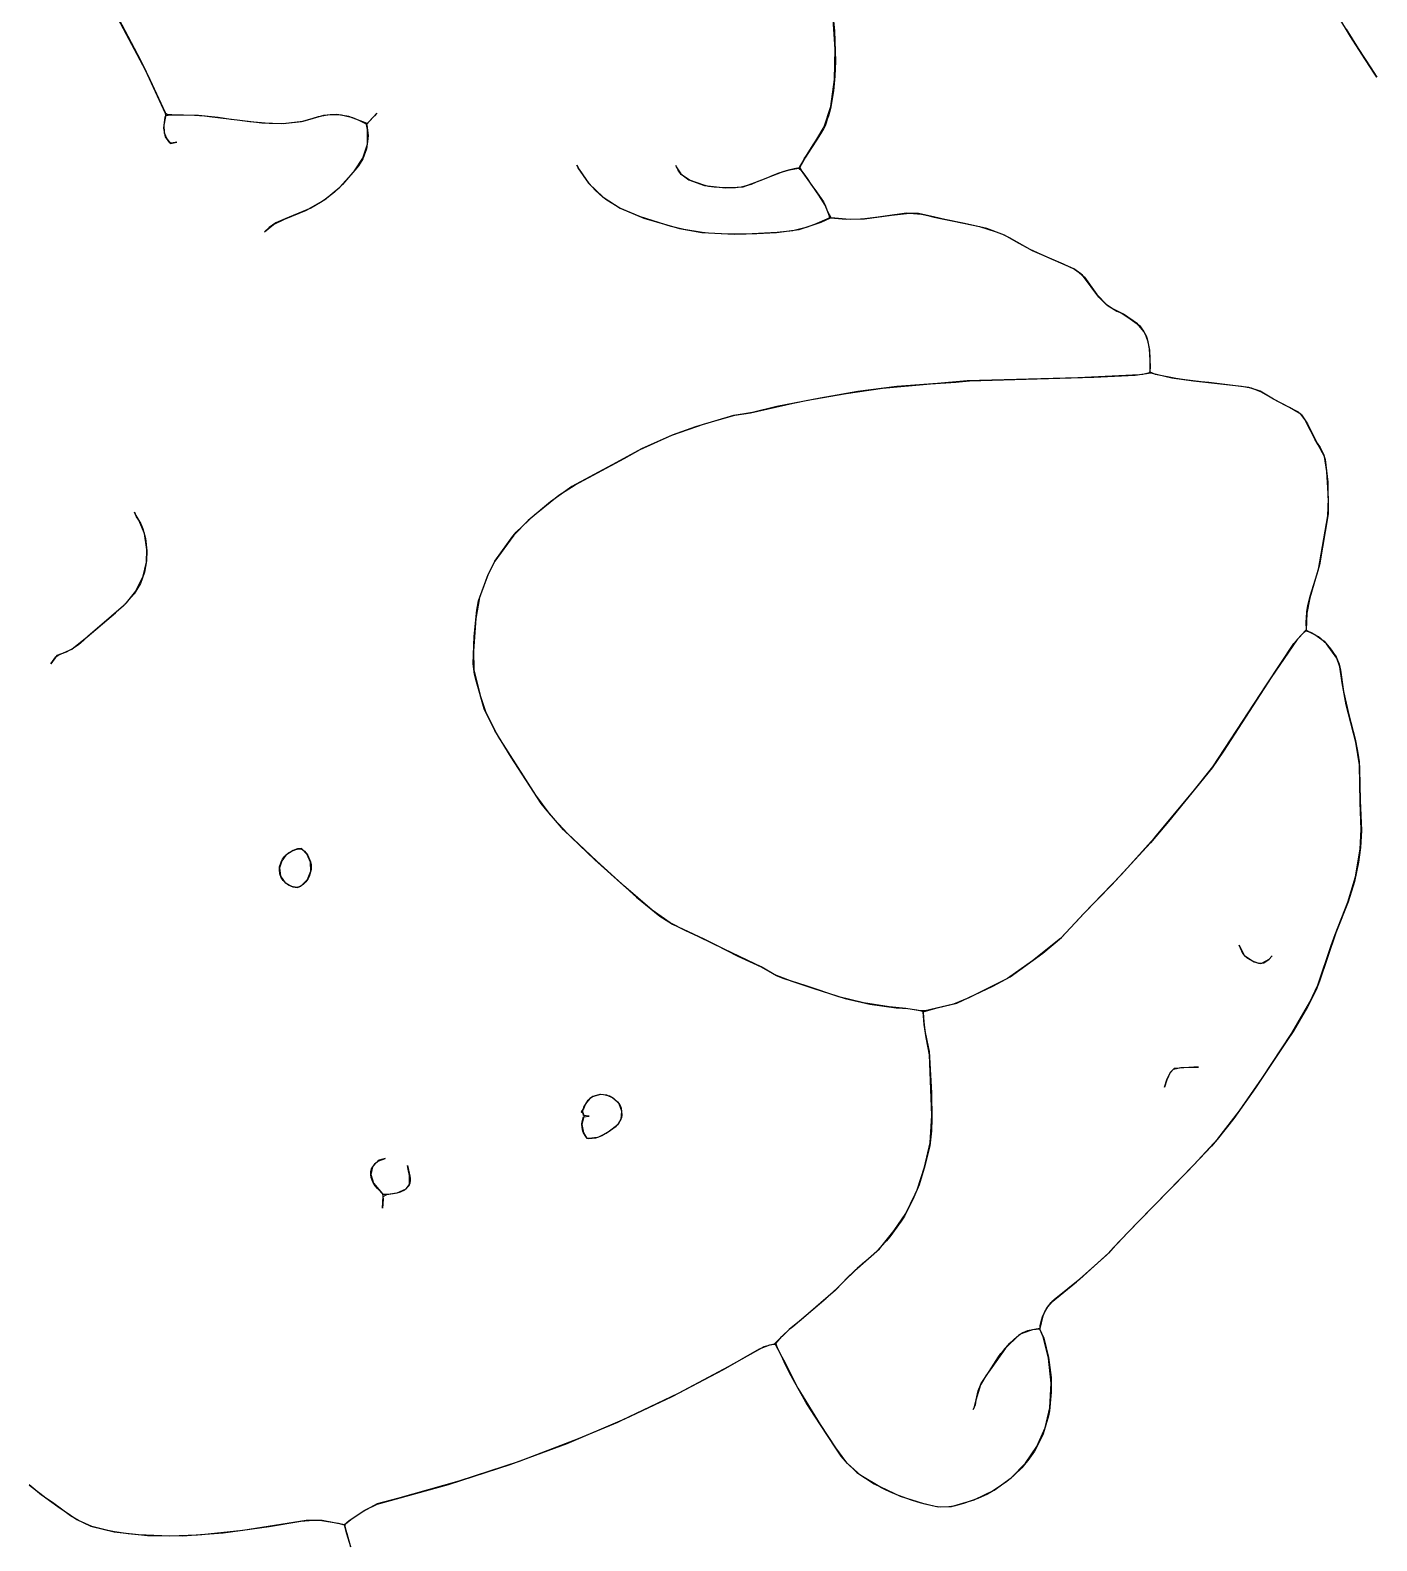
# Model space of a CAD drawing. Extents: x 0 to 8.8, y 0.1 to 11.
# Drawn here: x 6.18 to 8.677, y 2.805 to 5.606 of the extents above; entities that cross this region are included whole.
import ezdxf

# ---------------------------------------------------------------- set-up
doc = ezdxf.new("R2010")
doc.units = 0

msp = doc.modelspace()

# ---------------------------------------------------------------- linework, layer by layer
for points in [[(6.3264, 5.6598), (6.3842, 5.5503), (6.3889, 5.5416), (6.4019, 5.5142), (6.4302, 5.4531), (6.4309, 5.4459), (6.4277, 5.4298), (6.4285, 5.4156), (6.4331, 5.404), (6.44, 5.3955), (6.4518, 5.3982), (6.442, 5.396), (6.439, 5.3965), (6.4309, 5.4082), (6.4275, 5.4237), (6.4304, 5.4445), (6.4314, 5.4475), (6.4403, 5.4487), (6.4643, 5.4486), (6.4846, 5.4482), (6.5032, 5.4467), (6.5122, 5.4458), (6.5483, 5.4412), (6.6095, 5.4338), (6.6489, 5.4324), (6.6831, 5.4363), (6.7049, 5.4426), (6.7145, 5.4454), (6.7309, 5.4487), (6.7359, 5.4494), (6.7423, 5.4496), (6.7522, 5.4492), (6.7571, 5.4485), (6.7621, 5.4477), (6.7778, 5.4435), (6.7892, 5.439), (6.8016, 5.4326), (6.8039, 5.4301), (6.8064, 5.4106), (6.8063, 5.4042), (6.8033, 5.3854), (6.7965, 5.3674), (6.7887, 5.3542), (6.7859, 5.3503), (6.7592, 5.3193), (6.744, 5.3053), (6.7332, 5.2967), (6.7273, 5.2925), (6.7211, 5.2883), (6.7075, 5.2801), (6.7001, 5.2759), (6.6528, 5.256), (6.6355, 5.2483), (6.6232, 5.2399), (6.6143, 5.2319), (6.631, 5.2456), (6.6513, 5.2555), (6.6923, 5.2721), (6.7255, 5.2913), (6.7544, 5.3147), (6.7812, 5.3446), (6.7969, 5.3684), (6.8052, 5.3946), (6.8055, 5.4217), (6.8038, 5.4307), (6.8225, 5.4521), (6.8184, 5.4469), (6.8047, 5.4324), (6.7711, 5.4455), (6.7473, 5.4493), (6.7238, 5.4475), (6.6853, 5.4366), (6.6542, 5.4325), (6.646, 5.4321), (6.6229, 5.4326), (6.5873, 5.4357), (6.5638, 5.4388), (6.5521, 5.4403), (6.5282, 5.4437), (6.4921, 5.4475), (6.4601, 5.4483), (6.4511, 5.4482), (6.4339, 5.4493), (6.4311, 5.4514), (6.3937, 5.5318), (6.3432, 5.6269)], [(7.6674, 5.647), (7.6716, 5.6045), (7.6732, 5.5479), (7.6728, 5.5339), (7.6721, 5.5202), (7.6696, 5.4932), (7.6653, 5.467), (7.6638, 5.4602), (7.6601, 5.4468), (7.6582, 5.4404), (7.6561, 5.4339), (7.6539, 5.4285), (7.6509, 5.4225), (7.6476, 5.4166), (7.6396, 5.4036), (7.629, 5.3878), (7.6178, 5.3704), (7.6068, 5.3506), (7.5969, 5.3486), (7.5859, 5.346), (7.5755, 5.343), (7.5455, 5.3316), (7.536, 5.3276), (7.5265, 5.3236), (7.5169, 5.3196), (7.4981, 5.3145), (7.4879, 5.3136), (7.4778, 5.3132), (7.4678, 5.3132), (7.4579, 5.3138), (7.4481, 5.3147), (7.4385, 5.3161), (7.4291, 5.3181), (7.4025, 5.3275), (7.3873, 5.3384), (7.3814, 5.346), (7.3771, 5.3549), (7.378, 5.3523), (7.3866, 5.3391), (7.4016, 5.328), (7.4302, 5.3179), (7.4696, 5.3133), (7.5022, 5.3152), (7.5383, 5.3286), (7.5481, 5.3327), (7.5579, 5.3367), (7.5688, 5.3409), (7.5811, 5.3448), (7.5881, 5.3466), (7.6046, 5.3501), (7.6111, 5.3442), (7.6162, 5.3371), (7.6208, 5.3305), (7.6279, 5.3203), (7.6384, 5.3058), (7.6509, 5.2873), (7.6533, 5.2826), (7.6616, 5.2613), (7.6613, 5.2572), (7.6344, 5.2451), (7.6188, 5.2397), (7.6014, 5.2352), (7.5943, 5.2338), (7.5653, 5.2308), (7.5537, 5.2299), (7.5188, 5.2279), (7.5075, 5.2276), (7.4845, 5.2273), (7.4734, 5.2273), (7.4612, 5.2278), (7.4377, 5.2291), (7.426, 5.2303), (7.3919, 5.2359), (7.3689, 5.2417), (7.3115, 5.2597), (7.2736, 5.2756), (7.2494, 5.2906), (7.242, 5.2962), (7.2349, 5.3021), (7.2281, 5.3084), (7.2159, 5.3218), (7.1963, 5.3506), (7.1935, 5.3557), (7.1979, 5.3475), (7.2162, 5.3215), (7.2423, 5.296), (7.2741, 5.2754), (7.3182, 5.2573), (7.3839, 5.2379), (7.4252, 5.2304), (7.4862, 5.2273), (7.5274, 5.2285), (7.5641, 5.2307), (7.6061, 5.2363), (7.6468, 5.25), (7.6639, 5.2578), (7.6933, 5.255), (7.7269, 5.256), (7.7772, 5.2628), (7.8107, 5.2665), (7.8329, 5.2647), (7.8446, 5.2619), (7.8562, 5.2591), (7.8679, 5.2566), (7.8927, 5.2516), (7.9407, 5.2414), (7.9697, 5.2327), (7.9832, 5.2272), (7.9952, 5.2211), (8.038, 5.1974), (8.0954, 5.1723), (8.1166, 5.1625), (8.1251, 5.1563), (8.1352, 5.148), (8.1581, 5.1155), (8.177, 5.0961), (8.1954, 5.0849), (8.203, 5.0818), (8.2158, 5.0738), (8.2371, 5.0579), (8.2447, 5.0479), (8.2494, 5.0387), (8.2516, 5.0335), (8.2558, 5.0124), (8.2568, 4.9799), (8.2558, 4.9703), (8.2435, 4.9675), (8.2374, 4.9667), (8.1225, 4.9612), (7.9176, 4.9554), (7.8628, 4.9504), (7.7868, 4.9453), (7.7146, 4.936), (7.6448, 4.9236), (7.5648, 4.9078), (7.5195, 4.8968), (7.5009, 4.8937), (7.4842, 4.8912), (7.4135, 4.8704), (7.3705, 4.855), (7.3134, 4.8295), (7.2592, 4.7997), (7.1846, 4.7597), (7.1448, 4.7315), (7.1037, 4.6967), (7.0766, 4.6695), (7.0415, 4.621), (7.0295, 4.5971), (7.0131, 4.5536), (7.0061, 4.5149), (7.0018, 4.4552), (7.0027, 4.4197), (7.0147, 4.3704), (7.024, 4.3426), (7.0474, 4.297), (7.1173, 4.1876), (7.1438, 4.1515), (7.1761, 4.1162), (7.2078, 4.0869), (7.2196, 4.0754), (7.2306, 4.0649), (7.304, 3.998), (7.3476, 3.9631), (7.3709, 3.9483), (7.4292, 3.9209), (7.4402, 3.9156), (7.4514, 3.9098), (7.4922, 3.8891), (7.5354, 3.8689), (7.5603, 3.8547), (7.5926, 3.8427), (7.6332, 3.829), (7.6914, 3.8101), (7.7371, 3.8), (7.7859, 3.7932), (7.7977, 3.7925), (7.8029, 3.7922), (7.8241, 3.7891), (7.8346, 3.7866), (7.836, 3.7838), (7.8373, 3.7671), (7.8385, 3.7559), (7.8397, 3.7475), (7.8453, 3.721), (7.8468, 3.7123), (7.8511, 3.6352), (7.8517, 3.587), (7.8512, 3.565), (7.8481, 3.5372), (7.8391, 3.4999), (7.8287, 3.4651), (7.8185, 3.4418), (7.8013, 3.4066), (7.7953, 3.3976), (7.7744, 3.3688), (7.7681, 3.3609), (7.749, 3.3405), (7.7279, 3.3221), (7.7137, 3.3099), (7.6863, 3.2834), (7.6733, 3.2699), (7.6096, 3.2145), (7.5873, 3.1966), (7.5598, 3.1696), (7.5405, 3.1646), (7.4743, 3.1273), (7.3818, 3.078), (7.2775, 3.0283), (7.2688, 3.0244), (7.1964, 2.9937), (7.0866, 2.952), (6.9746, 2.9152), (6.8613, 2.8835), (6.8236, 2.8732), (6.7971, 2.8595), (6.7708, 2.8416), (6.7625, 2.8346), (6.7214, 2.8427), (6.6917, 2.8425), (6.574, 2.8239), (6.4981, 2.816), (6.49, 2.8155), (6.4388, 2.8138), (6.3803, 2.8161), (6.3616, 2.818), (6.3363, 2.8216), (6.3238, 2.8238), (6.2943, 2.8314), (6.2695, 2.8424), (6.262, 2.8467), (6.2546, 2.8514), (6.2214, 2.8758), (6.2011, 2.8896), (6.1779, 2.9088)], [(6.7743, 2.7935), (6.7671, 2.8179), (6.764, 2.8297), (6.7633, 2.8323), (6.7649, 2.8367), (6.7767, 2.8462), (6.8007, 2.8619), (6.8231, 2.873), (6.9557, 2.9096), (7.0703, 2.9463), (7.176, 2.9856), (7.2827, 3.0308), (7.3705, 3.0724), (7.4657, 3.1225), (7.5324, 3.1609), (7.5517, 3.1681), (7.5587, 3.1694), (7.5612, 3.1698), (7.5666, 3.1605), (7.5704, 3.1529), (7.5767, 3.1402), (7.6037, 3.0878), (7.6449, 3.0205), (7.6736, 2.977), (7.6918, 2.9521), (7.7129, 2.9318), (7.7453, 2.9103), (7.7935, 2.888), (7.8367, 2.8738), (7.8635, 2.8679), (7.8886, 2.8688), (7.9305, 2.8806), (7.9675, 2.8989), (7.9993, 2.9217), (8.0259, 2.9486), (8.047, 2.9797), (8.062, 3.0143), (8.0709, 3.0516), (8.0735, 3.0971), (8.0685, 3.1436), (8.0587, 3.1833), (8.0529, 3.1962), (8.053, 3.2033), (8.055, 3.2117), (8.0573, 3.2201), (8.0644, 3.2358), (8.0735, 3.247), (8.12, 3.2849), (8.1763, 3.335), (8.215, 3.3759), (8.3379, 3.5018), (8.3825, 3.5501), (8.4223, 3.6024), (8.4644, 3.6624), (8.5196, 3.746), (8.5532, 3.8033), (8.568, 3.8349), (8.5927, 3.9084), (8.5998, 3.9289), (8.6237, 3.9887), (8.6376, 4.0357), (8.6465, 4.0872), (8.6485, 4.1237), (8.6463, 4.1737), (8.6449, 4.2439), (8.6382, 4.2855), (8.6207, 4.3551), (8.6128, 4.3956), (8.6088, 4.425), (8.603, 4.4413), (8.5839, 4.4678), (8.569, 4.481), (8.5468, 4.4927), (8.5461, 4.509), (8.5466, 4.5163), (8.5477, 4.5274), (8.5495, 4.5388), (8.554, 4.558), (8.5565, 4.5665), (8.569, 4.6058), (8.5865, 4.7054), (8.5874, 4.737), (8.5847, 4.7875), (8.58, 4.8153), (8.5684, 4.837), (8.5623, 4.8476), (8.5544, 4.8634), (8.5436, 4.884), (8.5363, 4.8938), (8.5155, 4.9063), (8.4855, 4.9215), (8.4607, 4.9365), (8.4401, 4.9432), (8.366, 4.9522), (8.3515, 4.954), (8.3362, 4.9558), (8.3211, 4.9574), (8.3042, 4.9597), (8.2671, 4.9675), (8.2567, 4.9718), (8.2569, 4.9941), (8.2555, 5.0148), (8.2531, 5.0276), (8.2497, 5.0381), (8.2451, 5.0473), (8.2336, 5.061), (8.2074, 5.0794), (8.1924, 5.0863), (8.1862, 5.0897), (8.1808, 5.0932), (8.1762, 5.0967), (8.1618, 5.1109), (8.1313, 5.1515), (8.1281, 5.1539), (8.1155, 5.1632), (8.067, 5.184), (8.0346, 5.1989), (8.0087, 5.213), (7.9867, 5.2255), (7.9538, 5.2378), (7.9126, 5.2475), (7.8762, 5.2547), (7.8574, 5.2588), (7.8272, 5.2658), (7.8049, 5.2661), (7.7655, 5.2608), (7.7523, 5.2589), (7.7279, 5.2561), (7.7196, 5.2554), (7.702, 5.2549), (7.6925, 5.255), (7.6653, 5.2576), (7.659, 5.2691), (7.6541, 5.281), (7.6425, 5.2995), (7.6298, 5.3174), (7.6224, 5.328), (7.6103, 5.3454), (7.6075, 5.352), (7.6092, 5.3556), (7.6126, 5.3616), (7.6155, 5.367), (7.6195, 5.3733), (7.6268, 5.3849), (7.632, 5.393), (7.6371, 5.4006), (7.6526, 5.4262), (7.6645, 5.4644), (7.6716, 5.5141), (7.673, 5.5703), (7.6686, 5.6355)], [(8.6203, 5.6076), (8.6426, 5.572), (8.6659, 5.5358), (8.6772, 5.5183), (8.6723, 5.5258), (8.6493, 5.5614), (8.6286, 5.5941), (8.6051, 5.6326)], [(8.2984, 3.6777), (8.2941, 3.6729), (8.2876, 3.6595), (8.2836, 3.6462), (8.2876, 3.6596), (8.2942, 3.6728), (8.3001, 3.6795), (8.3135, 3.6823), (8.3308, 3.6831), (8.3464, 3.683), (8.3381, 3.6831), (8.3013, 3.6806), (8.2984, 3.6777)], [(6.1787, 2.9081), (6.2086, 2.8845), (6.2312, 2.8684), (6.2661, 2.8444), (6.2923, 2.8321), (6.3357, 2.8217), (6.3973, 2.815), (6.4621, 2.8142), (6.5377, 2.8196), (6.6229, 2.8314), (6.6819, 2.8412), (6.7044, 2.8434), (6.7097, 2.8434), (6.7209, 2.8428), (6.7508, 2.8375), (6.7621, 2.8347), (6.7633, 2.832), (6.7649, 2.8263), (6.767, 2.8183), (6.7742, 2.7938)]]:
    msp.add_lwpolyline(points)
for points in [[(8.1326, 3.9665), (8.1278, 3.9611), (8.0908, 3.9219), (8.0389, 3.8803), (7.9924, 3.8475), (7.9207, 3.8117), (7.8922, 3.7998), (7.8398, 3.7875), (7.8308, 3.7875), (7.8038, 3.7921), (7.7729, 3.7949), (7.7252, 3.8022), (7.6797, 3.8136), (7.619, 3.8338), (7.5784, 3.8471), (7.5642, 3.8527), (7.5355, 3.8689), (7.524, 3.8745), (7.4667, 3.9017), (7.4201, 3.9249), (7.3957, 3.9361), (7.3669, 3.9504), (7.3332, 3.9742), (7.28, 4.0199), (7.2273, 4.0677), (7.1689, 4.1232), (7.1355, 4.1619), (7.1277, 4.1721), (7.072, 4.2578), (7.0418, 4.3071), (7.022, 4.3473), (7.0064, 4.4019), (7.0041, 4.4116), (7.0017, 4.4307), (7.0031, 4.4818), (7.0081, 4.5301), (7.0113, 4.5475), (7.0293, 4.5967), (7.0415, 4.621), (7.0748, 4.6673), (7.0813, 4.6749), (7.115, 4.7071), (7.1602, 4.7433), (7.1904, 4.7629), (7.2814, 4.8114), (7.3113, 4.8284), (7.3696, 4.8547), (7.4306, 4.876), (7.4867, 4.8918), (7.5159, 4.896), (7.5949, 4.9143), (7.622, 4.9198), (7.693, 4.9323), (7.7605, 4.9422), (7.8494, 4.9497), (7.8965, 4.9532), (7.9216, 4.9556), (8.1527, 4.9624), (8.2288, 4.9658), (8.2581, 4.9701), (8.2972, 4.9609), (8.3374, 4.9557), (8.4261, 4.9457), (8.4444, 4.9424), (8.463, 4.9353), (8.4916, 4.9182), (8.5311, 4.8981), (8.5376, 4.8924), (8.5485, 4.876), (8.5666, 4.8401), (8.5719, 4.8318), (8.5755, 4.8257), (8.5785, 4.8194), (8.5816, 4.8094), (8.5862, 4.7677), (8.5871, 4.7092), (8.5708, 4.6144), (8.553, 4.5534), (8.5474, 4.5245), (8.5465, 4.494), (8.5296, 4.4762), (8.4816, 4.4055), (8.3926, 4.2689), (8.3719, 4.2383), (8.2908, 4.1386), (8.2576, 4.0992), (8.1852, 4.0205), (8.1326, 3.9665)], [(6.3735, 4.7122), (6.3761, 4.7056), (6.385, 4.6902), (6.3889, 4.681), (6.3939, 4.6631), (6.3962, 4.6405), (6.3958, 4.6221), (6.392, 4.6011), (6.3842, 4.5799), (6.3729, 4.5604), (6.3532, 4.5387), (6.3304, 4.519), (6.2868, 4.4818), (6.2729, 4.4694), (6.2675, 4.4648), (6.2602, 4.4598), (6.2465, 4.4526), (6.2294, 4.4463), (6.2184, 4.4309), (6.2273, 4.4441), (6.2315, 4.4472), (6.2573, 4.4581), (6.2856, 4.4808), (6.3378, 4.5255), (6.3585, 4.5439), (6.376, 4.5655), (6.3893, 4.5933), (6.3955, 4.6194), (6.3961, 4.6431), (6.3916, 4.6727), (6.3814, 4.697), (6.3772, 4.7036), (6.3735, 4.7122), (6.3735, 4.7122)], [(8.6089, 4.4247), (8.6098, 4.4194), (8.6155, 4.3797), (8.6254, 4.3366), (8.637, 4.2911), (8.6411, 4.2719), (8.6423, 4.2653), (8.6435, 4.2571), (8.6443, 4.25), (8.6454, 4.2353), (8.6463, 4.1777), (8.6486, 4.1217), (8.6469, 4.0901), (8.6432, 4.0631), (8.6356, 4.0273), (8.6239, 3.9893), (8.6012, 3.9323), (8.571, 3.8425), (8.5645, 3.8262), (8.553, 3.8029), (8.5488, 3.795), (8.5219, 3.7493), (8.5119, 3.7335), (8.4524, 3.645), (8.4119, 3.5877), (8.3814, 3.5487), (8.3705, 3.5363), (8.3254, 3.489), (8.233, 3.3943), (8.1882, 3.348), (8.1796, 3.3384), (8.1264, 3.2902), (8.0789, 3.2518), (8.0745, 3.2479), (8.0665, 3.2386), (8.061, 3.2292), (8.0572, 3.2196), (8.052, 3.1983), (8.0294, 3.1941), (8.0208, 3.1906), (8.0128, 3.1857), (7.9889, 3.1623), (7.9631, 3.1263), (7.9522, 3.1105), (7.9421, 3.094), (7.9339, 3.0659), (7.9322, 3.0573), (7.9285, 3.0482), (7.9309, 3.0531), (7.934, 3.0666), (7.938, 3.083), (7.9433, 3.0967), (7.9581, 3.1187), (7.9758, 3.1462), (7.9802, 3.152), (7.9848, 3.1578), (7.9969, 3.1712), (8.0034, 3.1775), (8.0094, 3.1831), (8.0159, 3.1881), (8.0211, 3.1908), (8.0396, 3.1965), (8.0515, 3.1979), (8.0596, 3.1805), (8.0683, 3.1448), (8.0723, 3.1171), (8.0731, 3.108), (8.0735, 3.0988), (8.0736, 3.0808), (8.07, 3.0456), (8.0684, 3.0369), (8.0582, 3.0033), (8.0543, 2.994), (8.0462, 2.978), (8.0423, 2.9714), (8.0364, 2.9626), (8.0319, 2.9561), (8.0188, 2.9404), (8.0048, 2.9266), (7.9972, 2.9198), (7.9887, 2.9131), (7.9722, 2.9017), (7.9636, 2.8965), (7.955, 2.8917), (7.9374, 2.8834), (7.9108, 2.8739), (7.9018, 2.8714), (7.8927, 2.8694), (7.8836, 2.8681), (7.8673, 2.8675), (7.8583, 2.8686), (7.8324, 2.8748), (7.8144, 2.8804), (7.7901, 2.8891), (7.7741, 2.8958), (7.7663, 2.8994), (7.7584, 2.9032), (7.7204, 2.926), (7.6953, 2.948), (7.6841, 2.9618), (7.674, 2.9764), (7.6453, 3.0199), (7.6272, 3.0483), (7.6185, 3.0622), (7.5947, 3.1037), (7.5881, 3.1164), (7.5815, 3.1297), (7.5724, 3.1489), (7.5672, 3.1594), (7.5625, 3.1707), (7.574, 3.1837), (7.5894, 3.1985), (7.594, 3.2025), (7.656, 3.2548), (7.6764, 3.2731), (7.6867, 3.2838), (7.6939, 3.2915), (7.7092, 3.3061), (7.7551, 3.3465), (7.7824, 3.38), (7.8037, 3.4115), (7.8212, 3.4473), (7.825, 3.4556), (7.8384, 3.4977), (7.8491, 3.5428), (7.8519, 3.5937), (7.8476, 3.7062), (7.8414, 3.7383), (7.8379, 3.7621), (7.8358, 3.7858), (7.8616, 3.793), (7.8983, 3.8018), (7.9649, 3.833), (7.9975, 3.8507), (8.0578, 3.8946), (8.0925, 3.9235), (8.1338, 3.9678), (8.2029, 4.0394), (8.265, 4.1081), (8.3391, 4.1975), (8.3731, 4.2399), (8.4725, 4.3918), (8.5234, 4.4683), (8.539, 4.4857), (8.5454, 4.4919), (8.5545, 4.4893), (8.5624, 4.4852), (8.5794, 4.4726), (8.5853, 4.4663), (8.5886, 4.462), (8.5929, 4.4559), (8.5972, 4.4506), (8.6016, 4.4439), (8.6075, 4.4303), (8.6089, 4.4247), (8.6089, 4.4247)], [(6.7007, 4.0497), (6.6974, 4.0367), (6.6947, 4.0315), (6.691, 4.0265), (6.6864, 4.0218), (6.6807, 4.0179), (6.6744, 4.0163), (6.6646, 4.0182), (6.6589, 4.0207), (6.6537, 4.0242), (6.649, 4.0289), (6.6453, 4.0347), (6.6429, 4.0415), (6.6421, 4.0487), (6.6425, 4.0542), (6.6454, 4.0633), (6.6481, 4.0685), (6.6523, 4.0741), (6.6592, 4.0802), (6.6648, 4.0836), (6.6707, 4.0861), (6.6769, 4.0879), (6.6832, 4.088), (6.6883, 4.0838), (6.6942, 4.0765), (6.6997, 4.0639), (6.7007, 4.0586), (6.7007, 4.0497)], [(6.6757, 4.0876), (6.6678, 4.0849), (6.6542, 4.0761), (6.6465, 4.0657), (6.6424, 4.0527), (6.6443, 4.0369), (6.6528, 4.025), (6.6669, 4.0175), (6.6759, 4.0163), (6.6821, 4.0187), (6.6943, 4.0309), (6.7001, 4.0462), (6.7, 4.0631), (6.6936, 4.0775), (6.6828, 4.0882), (6.6758, 4.0876), (6.6757, 4.0876)], [(8.4217, 3.9091), (8.426, 3.9008), (8.4313, 3.8905), (8.436, 3.8866), (8.4498, 3.8781), (8.4607, 3.8753), (8.4677, 3.8768), (8.4773, 3.8832), (8.4832, 3.8897), (8.4769, 3.8828), (8.4631, 3.8755), (8.4583, 3.8755), (8.4496, 3.8781), (8.4453, 3.8803), (8.4334, 3.8884), (8.4291, 3.8925), (8.4217, 3.9091), (8.4217, 3.9091)], [(7.2176, 3.6249), (7.2097, 3.6151), (7.2061, 3.6059), (7.2019, 3.6006), (7.2055, 3.5976), (7.2067, 3.5924), (7.2028, 3.5769), (7.2059, 3.5616), (7.2118, 3.5523), (7.216, 3.5506), (7.2287, 3.5522), (7.2342, 3.5537), (7.2483, 3.5604), (7.2669, 3.5734), (7.2716, 3.5793), (7.2758, 3.5869), (7.2769, 3.6017), (7.2719, 3.6152), (7.2624, 3.6252), (7.2494, 3.6314), (7.236, 3.6326), (7.2236, 3.6289), (7.2176, 3.6249), (7.2176, 3.6249)], [(7.2758, 3.6072), (7.2773, 3.5944), (7.2766, 3.5891), (7.2704, 3.5768), (7.2535, 3.5636), (7.2398, 3.5556), (7.2318, 3.5528), (7.2161, 3.5506), (7.213, 3.5507), (7.2088, 3.5564), (7.2056, 3.5623), (7.2039, 3.567), (7.2028, 3.5771), (7.2034, 3.5817), (7.2062, 3.591), (7.2163, 3.5922), (7.2063, 3.5936), (7.205, 3.6012), (7.2068, 3.609), (7.2144, 3.6217), (7.2183, 3.6255), (7.2227, 3.6285), (7.238, 3.6328), (7.2434, 3.6326), (7.2543, 3.6298), (7.2596, 3.627), (7.2693, 3.6187), (7.2732, 3.613), (7.2758, 3.6072)], [(6.8268, 3.5104), (6.8242, 3.5084), (6.8146, 3.498), (6.8114, 3.4843), (6.8166, 3.4682), (6.8335, 3.448), (6.8342, 3.4385), (6.833, 3.4218), (6.8346, 3.4433), (6.8415, 3.447), (6.8602, 3.4498), (6.877, 3.4573), (6.8832, 3.4656), (6.8836, 3.4822), (6.881, 3.4938), (6.8798, 3.5007), (6.8838, 3.4809), (6.8843, 3.477), (6.8843, 3.4727), (6.8838, 3.4681), (6.8822, 3.4631), (6.874, 3.4552), (6.8661, 3.4515), (6.8598, 3.4497), (6.8434, 3.4471), (6.8347, 3.4469), (6.8238, 3.4582), (6.8199, 3.463), (6.8162, 3.469), (6.814, 3.4736), (6.8123, 3.4787), (6.8114, 3.4841), (6.8116, 3.4894), (6.8129, 3.4943), (6.8197, 3.5047), (6.8244, 3.5086), (6.8331, 3.512), (6.8385, 3.5137), (6.8338, 3.5122), (6.8268, 3.5104), (6.8268, 3.5104)]]:
    msp.add_lwpolyline(points, close=True)

doc.saveas('drawing.dxf')
